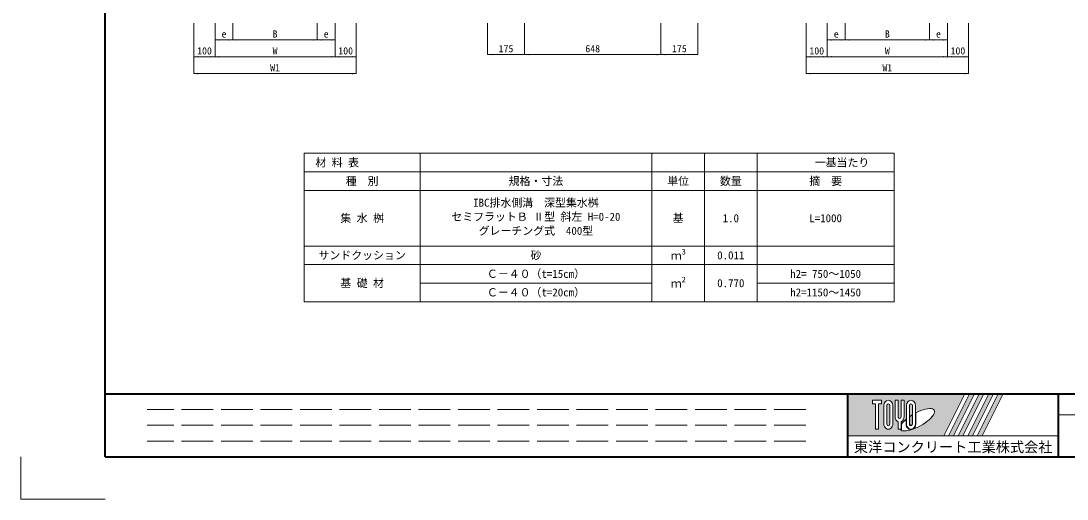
# Model space of a CAD drawing. Units: millimetres at full size. Extents: x 0 to 26200, y 7460 to 13400.
# Drawn here: x 17800 to 22766, y 7460 to 9728 of the extents above; entities that cross this region are included whole.
import ezdxf
from ezdxf.enums import TextEntityAlignment as Align

# ---------------------------------------------------------------- set-up
doc = ezdxf.new("R2010")
doc.units = ezdxf.units.MM
doc.header["$LTSCALE"] = 25
doc.linetypes.add('DASHED', pattern=[7.5, 6, -1.5])
for name, color, linetype, lineweight in [('Defpoints_3', 8, 'Continuous', 0), ('図枠', 7, 'Continuous', 5), ('寸法・材料表', 7, 'Continuous', 13), ('寸法線', 7, 'Continuous', 9), ('補助線', 8, 'Continuous', 13)]:
    doc.layers.add(name, color=color, linetype=linetype, lineweight=lineweight)
doc.styles.add('ＭＳ ゴシック', font='')
doc.styles.get('ＭＳ ゴシック').set_extended_font_data('MS Gothic')

# ---------------------------------------------------------------- blocks, each defined once
blk = doc.blocks.new('filled_arrow')
at = {"color": 0, "linetype": 'Continuous', "lineweight": -2}
blk.add_solid([(7.5, 1.25), (0, 0), (7.5, -1.25)], dxfattribs=at)

msp = doc.modelspace()

# ---------------------------------------------------------------- hatches: boundary and pattern name
at = {"layer": '図枠'}
h = msp.add_hatch(color=256, dxfattribs=at)
h.paths.add_polyline_path([(21725, 7959.96), (21725, 7759.96), (22180.31, 7759.96), (22280.31, 7959.96)])
edge = h.paths.add_edge_path(flags=16)
edge.add_ellipse((22054.45, 7836.13), major_axis=(80.81, 45.23), ratio=0.3471473, start_angle=-144.31122, end_angle=72.1899, ccw=False)
edge.add_ellipse((22024.52, 7816.6), major_axis=(0, 27.5), ratio=0.8463542, start_angle=-160.70346, end_angle=-90)
edge.add_line((22047.8, 7816.6), (22047.8, 7869.02))
edge = h.paths.add_edge_path(flags=16)
edge.add_ellipse((22024.52, 7903.33), major_axis=(0, 25.38), ratio=0.8463542, start_angle=-90, end_angle=90, ccw=False)
edge.add_line((22046.01, 7903.33), (22046.01, 7816.6))
edge.add_ellipse((22024.52, 7816.6), major_axis=(0, 25.38), ratio=0.8463542, start_angle=90, end_angle=-90, ccw=False)
edge.add_line((22003.04, 7816.6), (22003.04, 7903.33))
edge = h.paths.add_edge_path(flags=16)
edge.add_line((22031.69, 7903.33), (22031.69, 7816.6))
edge.add_ellipse((22024.52, 7816.6), major_axis=(0, 8.46), ratio=0.8463542, start_angle=90, end_angle=-90, ccw=False)
edge.add_line((22017.36, 7816.6), (22017.36, 7903.33))
edge.add_ellipse((22024.52, 7903.33), major_axis=(0, 8.46), ratio=0.8463542, start_angle=-90, end_angle=90, ccw=False)
edge = h.paths.add_edge_path(flags=16)
edge.add_line((22029.9, 7859), (22029.9, 7816.6))
edge.add_ellipse((22024.52, 7816.6), major_axis=(0, 6.35), ratio=0.8463542, start_angle=90, end_angle=-90, ccw=False)
edge.add_line((22019.15, 7816.6), (22019.15, 7852.06))
edge.add_ellipse((22054.45, 7836.13), major_axis=(80.81, 45.23), ratio=0.3471473, start_angle=107.79174, end_angle=126.47132, ccw=False)
edge = h.paths.add_edge_path(flags=16)
edge.add_ellipse((21970.81, 7850.97), major_axis=(0, 25.38), ratio=0.8463542, start_angle=-163.34117, end_angle=-90, ccw=False)
edge.add_line((21977.97, 7827.04), (21977.97, 7791.21))
edge.add_line((21977.97, 7791.21), (21963.65, 7791.21))
edge.add_line((21963.65, 7791.21), (21963.65, 7827.04))
edge.add_ellipse((21970.81, 7850.97), major_axis=(0, 25.38), ratio=0.8463542, start_angle=90, end_angle=163.34117, ccw=False)
edge.add_line((21949.33, 7850.97), (21949.33, 7928.71))
edge.add_line((21949.33, 7928.71), (21963.65, 7928.71))
edge.add_line((21963.65, 7928.71), (21963.65, 7850.97))
edge.add_ellipse((21970.81, 7850.97), major_axis=(0, 8.46), ratio=0.8463542, start_angle=90, end_angle=-90)
edge.add_line((21977.97, 7850.97), (21977.97, 7928.71))
edge.add_line((21977.97, 7928.71), (21992.3, 7928.71))
edge.add_line((21992.3, 7928.71), (21992.3, 7850.97))
edge = h.paths.add_edge_path(flags=16)
edge.add_line((22001.25, 7838.49), (22001.25, 7816.6))
edge.add_ellipse((22024.52, 7816.6), major_axis=(0, 27.5), ratio=0.8463542, start_angle=90, end_angle=-171.54427)
edge.add_ellipse((22054.45, 7836.13), major_axis=(80.81, 45.23), ratio=0.3471473, start_angle=-178.64954, end_angle=-148.29244, ccw=False)
edge.add_line((21974.89, 7789.1), (21979.76, 7789.1))
edge.add_line((21979.76, 7789.1), (21979.76, 7815.91))
edge.add_ellipse((22054.45, 7836.13), major_axis=(80.81, 45.23), ratio=0.3471473, start_angle=148.21912, end_angle=165.90812, ccw=False)
edge = h.paths.add_edge_path(flags=16)
edge.add_ellipse((21917.1, 7903.33), major_axis=(0, 25.38), ratio=0.8463542, start_angle=-90, end_angle=90, ccw=False)
edge.add_line((21938.59, 7903.33), (21938.59, 7816.6))
edge.add_ellipse((21917.1, 7816.6), major_axis=(0, 25.38), ratio=0.8463542, start_angle=90, end_angle=-90, ccw=False)
edge.add_line((21895.62, 7816.6), (21895.62, 7903.33))
edge = h.paths.add_edge_path(flags=16)
edge.add_line((21924.26, 7903.33), (21924.26, 7816.6))
edge.add_ellipse((21917.1, 7816.6), major_axis=(0, 8.46), ratio=0.8463542, start_angle=90, end_angle=-90, ccw=False)
edge.add_line((21909.94, 7816.6), (21909.94, 7903.33))
edge.add_ellipse((21917.1, 7903.33), major_axis=(0, 8.46), ratio=0.8463542, start_angle=-90, end_angle=90, ccw=False)
h.paths.add_polyline_path([(21884.88, 7928.71), (21884.88, 7911.79), (21870.55, 7911.79), (21870.55, 7791.21), (21856.23, 7791.21), (21856.23, 7911.79), (21841.91, 7911.79), (21841.91, 7928.71)], flags=16)
for points in [[(22203, 7759.96), (22225.69, 7759.96), (22325.69, 7959.96), (22303, 7959.96)], [(22371.06, 7959.96), (22348.38, 7959.96), (22248.38, 7759.96), (22271.06, 7759.96)], [(22416.44, 7959.96), (22393.75, 7959.96), (22293.75, 7759.96), (22316.44, 7759.96)], [(22461.81, 7959.96), (22439.12, 7959.96), (22339.12, 7759.96), (22361.81, 7759.96)]]:
    msp.add_hatch(color=256, dxfattribs=at).paths.add_polyline_path(points)

# ---------------------------------------------------------------- linework, layer by layer
at = {"layer": 'Defpoints_3'}
for p, q in [((19144.51, 9100.38), (21944.51, 9100.38)), ((19144.51, 9100.38), (19144.51, 9012.38)), ((19694.51, 9100.38), (19694.51, 9012.38)), ((20794.51, 9100.38), (20794.51, 9012.38)), ((21044.51, 9100.38), (21044.51, 9012.38)), ((21294.51, 9100.38), (21294.51, 9012.38)), ((21944.51, 9100.38), (21944.51, 9012.38))]:
    msp.add_line(p, q, dxfattribs=at)
at = {"layer": 'Defpoints_3', "color": 7, "lineweight": 13}
for p, q in [((17800, 7659.96), (17800, 7459.96)), ((17800, 7459.96), (18200, 7459.96))]:
    msp.add_line(p, q, dxfattribs=at)
at = {"layer": '図枠', "lineweight": 40}
for p, q in [((18200, 7659.96), (18200, 13199.96)), ((18200, 7959.96), (26000, 7959.96)), ((21725, 7659.96), (21725, 7959.96)), ((22725, 7659.96), (22725, 7959.96)), ((18200, 7659.96), (26000, 7659.96)), ((18200, 7659.96), (26000, 7659.96))]:
    msp.add_line(p, q, dxfattribs=at)
at = {"layer": '図枠'}
for p, q in [((21725, 7959.96), (22280.31, 7959.96)), ((22280.31, 7959.96), (22180.31, 7759.96)), ((22303, 7959.96), (22203, 7759.96)), ((22325.69, 7959.96), (22225.69, 7759.96)), ((22348.38, 7959.96), (22248.38, 7759.96)), ((22371.06, 7959.96), (22271.06, 7759.96)), ((22393.75, 7959.96), (22293.75, 7759.96)), ((22303, 7959.96), (22325.69, 7959.96)), ((22416.44, 7959.96), (22316.44, 7759.96)), ((22439.12, 7959.96), (22339.12, 7759.96)), ((22348.38, 7959.96), (22371.06, 7959.96)), ((22461.81, 7959.96), (22361.81, 7759.96)), ((22393.75, 7959.96), (22416.44, 7959.96)), ((22439.12, 7959.96), (22461.81, 7959.96)), ((21841.91, 7928.71), (21841.91, 7911.79)), ((21841.91, 7928.71), (21884.88, 7928.71)), ((21856.23, 7911.79), (21841.91, 7911.79)), ((21856.23, 7911.79), (21856.23, 7791.21)), ((21870.55, 7911.79), (21870.55, 7791.21)), ((21884.88, 7911.79), (21870.55, 7911.79)), ((21884.88, 7928.71), (21884.88, 7911.79)), ((21895.62, 7903.33), (21895.62, 7816.6)), ((21909.94, 7816.6), (21909.94, 7903.33)), ((21924.26, 7903.33), (21924.26, 7816.6)), ((21938.59, 7816.6), (21938.59, 7903.33)), ((21949.33, 7928.71), (21963.65, 7928.71)), ((21949.33, 7850.97), (21949.33, 7928.71)), ((21963.65, 7928.71), (21963.65, 7850.97)), ((21977.97, 7928.71), (21992.3, 7928.71)), ((21977.97, 7850.97), (21977.97, 7928.71)), ((21992.3, 7928.71), (21992.3, 7850.97)), ((22003.04, 7903.33), (22003.04, 7816.6)), ((22017.36, 7816.6), (22017.36, 7903.33)), ((22031.69, 7903.33), (22031.69, 7816.6)), ((22046.01, 7816.6), (22046.01, 7903.33)), ((22019.15, 7816.6), (22019.15, 7852.06)), ((22029.9, 7859), (22029.9, 7816.6)), ((22047.8, 7816.6), (22047.8, 7869.02)), ((21963.65, 7827.04), (21963.65, 7791.21)), ((21977.97, 7827.04), (21977.97, 7791.21)), ((21979.76, 7815.91), (21979.76, 7789.1)), ((22001.25, 7838.49), (22001.25, 7816.6)), ((21725, 7759.96), (22180.31, 7759.96)), ((21870.55, 7791.21), (21856.23, 7791.21)), ((21977.97, 7791.21), (21963.65, 7791.21)), ((21974.89, 7789.1), (21979.76, 7789.1)), ((22203, 7759.96), (22225.69, 7759.96)), ((22248.38, 7759.96), (22271.06, 7759.96)), ((22293.75, 7759.96), (22316.44, 7759.96)), ((22339.12, 7759.96), (22361.81, 7759.96))]:
    msp.add_line(p, q, dxfattribs=at)
at = {"layer": '図枠', "linetype": 'DASHED', "lineweight": 9}
for p, q in [((21525, 7884.96), (18400, 7884.96)), ((21525, 7809.96), (18400, 7809.96)), ((21525, 7734.96), (18400, 7734.96))]:
    msp.add_line(p, q, dxfattribs=at)
at = {"layer": '図枠', "lineweight": 13}
msp.add_line((26000, 7859.96), (22725, 7859.96), dxfattribs=at)
at = {"layer": '図枠'}
for centre, major_axis, ratio, start_param, end_param in [((21917.1, 7903.33), (0, 25.38), 0.846354, 4.712389, 7.8539816), ((21917.1, 7903.33), (0, 8.46), 0.846354, 4.712389, 7.8539816), ((22024.52, 7903.33), (0, 25.38), 0.846354, 4.712389, 7.8539816), ((22024.52, 7903.33), (0, 8.46), 0.846354, 4.712389, 7.8539816), ((21970.81, 7850.97), (0, 25.38), 0.846354, 1.5707963, 2.8017557), ((21970.81, 7850.97), (0, 8.46), 0.846354, 1.5707963, 4.712389), ((21970.81, 7850.97), (0, 25.38), 0.846354, 3.4814296, 4.712389), ((22054.45, 7836.13), (80.81, 45.23), 0.347147, 1.6817405, 1.8219833), ((22054.45, 7836.13), (80.81, 45.23), 0.347147, 4.2621853, 7.7429163), ((21917.1, 7816.6), (0, 25.38), 0.846354, 1.5707963, 4.712389), ((21917.1, 7816.6), (0, 8.46), 0.846354, 1.5707963, 4.712389), ((22054.45, 7836.13), (80.81, 45.23), 0.347147, 2.0815197, 2.5155126), ((22024.52, 7816.6), (0, 27.5), 0.846354, 1.5707963, 3.3154679), ((22024.52, 7816.6), (0, 25.38), 0.846354, 1.5707963, 4.712389), ((22024.52, 7816.6), (0, 8.46), 0.846354, 1.5707963, 4.712389), ((22024.52, 7816.6), (0, 6.35), 0.846354, 1.5707963, 4.712389), ((22024.52, 7816.6), (0, 27.5), 0.846354, 3.5338438, 4.712389), ((22054.45, 7836.13), (80.81, 45.23), 0.347147, 3.2093975, 4.2004451)]:
    msp.add_ellipse(centre, major_axis=major_axis, ratio=ratio, start_param=start_param, end_param=end_param, dxfattribs=at)
at = {"layer": '寸法・材料表'}
for p, q in [((19144.51, 9012.38), (21944.51, 9012.38)), ((19144.51, 9012.38), (19144.51, 8396.38)), ((19694.51, 9012.38), (19694.51, 8396.38)), ((20794.51, 9012.38), (20794.51, 8396.38)), ((21044.51, 9012.38), (21044.51, 8396.38)), ((21294.51, 9012.38), (21294.51, 8396.38)), ((21944.51, 9012.38), (21944.51, 8396.38)), ((19144.51, 8924.38), (21944.51, 8924.38)), ((19144.51, 8660.38), (21944.51, 8660.38)), ((19144.51, 8572.38), (21944.51, 8572.38)), ((19694.51, 8484.38), (20794.51, 8484.38)), ((21294.51, 8484.38), (21944.51, 8484.38)), ((19144.51, 8396.38), (21944.51, 8396.38))]:
    msp.add_line(p, q, dxfattribs=at)
at = {"layer": '寸法線'}
for p, q in [((18621.34, 9718.28), (18621.34, 9558.28)), ((18621.34, 9718.28), (18621.34, 9478.28)), ((18721.34, 9718.28), (18721.34, 9638.28)), ((18721.34, 9718.28), (18721.34, 9558.28)), ((18721.34, 9718.28), (18721.34, 9558.28)), ((18806.34, 9718.28), (18806.34, 9638.28)), ((18806.34, 9718.28), (18806.34, 9638.28)), ((19206.34, 9718.28), (19206.34, 9638.28)), ((19206.34, 9718.28), (19206.34, 9638.28)), ((19291.34, 9718.28), (19291.34, 9638.28)), ((19291.34, 9718.28), (19291.34, 9558.28)), ((19291.34, 9718.28), (19291.34, 9558.28)), ((19391.34, 9718.28), (19391.34, 9558.28)), ((19391.34, 9718.28), (19391.34, 9478.28)), ((20014.96, 9718.28), (20014.96, 9568.84)), ((20189.96, 9718.28), (20189.96, 9568.84)), ((20189.96, 9718.28), (20189.96, 9568.84)), ((20837.96, 9718.28), (20837.96, 9568.84)), ((20837.96, 9718.28), (20837.96, 9568.84)), ((21012.96, 9718.28), (21012.96, 9568.84)), ((21527.44, 9718.28), (21527.44, 9558.28)), ((21527.44, 9718.28), (21527.44, 9478.28)), ((21627.44, 9718.28), (21627.44, 9638.28)), ((21627.44, 9718.28), (21627.44, 9558.28)), ((21627.44, 9718.28), (21627.44, 9558.28)), ((21712.44, 9718.28), (21712.44, 9638.28)), ((21712.44, 9718.28), (21712.44, 9638.28)), ((22112.44, 9718.28), (22112.44, 9638.28)), ((22112.44, 9718.28), (22112.44, 9638.28)), ((22197.44, 9718.28), (22197.44, 9638.28)), ((22197.44, 9718.28), (22197.44, 9558.28)), ((22197.44, 9718.28), (22197.44, 9558.28)), ((22297.44, 9718.28), (22297.44, 9558.28)), ((22297.44, 9718.28), (22297.44, 9478.28)), ((18721.34, 9638.28), (18806.34, 9638.28)), ((18806.34, 9638.28), (19206.34, 9638.28)), ((19206.34, 9638.28), (19291.34, 9638.28)), ((21627.44, 9638.28), (21712.44, 9638.28)), ((21712.44, 9638.28), (22112.44, 9638.28)), ((22112.44, 9638.28), (22197.44, 9638.28)), ((18621.34, 9558.28), (18721.34, 9558.28)), ((18721.34, 9558.28), (19291.34, 9558.28)), ((19291.34, 9558.28), (19391.34, 9558.28)), ((20189.96, 9568.84), (20014.96, 9568.84)), ((20837.96, 9568.84), (20189.96, 9568.84)), ((20837.96, 9568.84), (21012.96, 9568.84)), ((21527.44, 9558.28), (21627.44, 9558.28)), ((21627.44, 9558.28), (22197.44, 9558.28)), ((22197.44, 9558.28), (22297.44, 9558.28)), ((19391.34, 9478.28), (18621.34, 9478.28)), ((22297.44, 9478.28), (21527.44, 9478.28))]:
    msp.add_line(p, q, dxfattribs=at)
at = {"layer": '補助線'}
msp.add_line((21725, 7759.96), (22725, 7759.96), dxfattribs=at)

# ---------------------------------------------------------------- block references
at = {"layer": '寸法線', "xscale": 2.67, "yscale": 2.67}
for p in [(18721.34, 9638.28), (18806.34, 9638.28), (19206.34, 9638.28), (21627.44, 9638.28), (21712.44, 9638.28), (22112.44, 9638.28), (18621.34, 9558.28), (18721.34, 9558.28), (19291.34, 9558.28), (20014.96, 9568.84), (20189.96, 9568.84), (20837.96, 9568.84), (21527.44, 9558.28), (21627.44, 9558.28), (22197.44, 9558.28), (18621.34, 9478.28), (21527.44, 9478.28)]:
    msp.add_blockref('filled_arrow', p, dxfattribs=at)
at = {"layer": '寸法線', "xscale": 2.67, "yscale": 2.67, "rotation": 180}
for p in [(18806.34, 9638.28), (19206.34, 9638.28), (19291.34, 9638.28), (21712.44, 9638.28), (22112.44, 9638.28), (22197.44, 9638.28), (18721.34, 9558.28), (19291.34, 9558.28), (19391.34, 9558.28), (20189.96, 9568.84), (20837.96, 9568.84), (21012.96, 9568.84), (21627.44, 9558.28), (22197.44, 9558.28), (22297.44, 9558.28), (19391.34, 9478.28), (22297.44, 9478.28)]:
    msp.add_blockref('filled_arrow', p, dxfattribs=at)

# ---------------------------------------------------------------- texts
at = {"layer": '図枠', "style": 'ＭＳ ゴシック'}
msp.add_text('東洋コンクリート工業株式会社', height=49.37, dxfattribs=at).set_placement((22225, 7706.84), align=Align.MIDDLE_CENTER)
at = {"layer": '寸法・材料表', "style": 'ＭＳ ゴシック'}
msp.add_text('\u3000材 料 表', height=37.98, dxfattribs=at).set_placement((19145.71, 9056.38), align=Align.MIDDLE_LEFT)
for s, p in [('\u3000\u3000\u3000一基当たり', (21619.51, 9056.38)), ('種\u3000別', (19419.51, 8968.38)), ('規格・寸法', (20244.51, 8968.38)), ('単位', (20919.51, 8968.38)), ('数量', (21169.51, 8968.38)), ('摘\u3000要', (21619.51, 8968.38)), ('集 水 桝', (19419.51, 8792.38)), ('基', (20919.51, 8792.38)), ('1.0', (21169.51, 8792.38)), ('L=1000', (21619.51, 8792.38)), ('砂', (20244.51, 8616.38)), ('サンドクッション', (19419.51, 8616.38)), ('0.011', (21169.51, 8616.38)), ('Ｃ－４０（t=15cm）', (20244.51, 8528.38)), ('h2= 750～1050', (21619.51, 8528.38)), ('基 礎 材', (19419.51, 8484.38)), ('0.770', (21169.51, 8484.38)), ('Ｃ－４０（t=20cm）', (20244.51, 8440.38)), ('h2=1150～1450', (21619.51, 8440.38))]:
    msp.add_text(s, height=37.98, dxfattribs=at).set_placement(p, align=Align.MIDDLE_CENTER)
for s, p in [('IBC排水側溝\u3000深型集水桝', (19946.66, 8884.95)), ('セミフラットＢ Ⅱ型 斜左 H=0-20', (19843.06, 8818.28)), ('グレーチング式\u3000400型', (19972.56, 8751.61))]:
    msp.add_text(s, height=37.98, dxfattribs=at).set_placement(p, align=Align.TOP_LEFT)
for s, height, p in [('3', 26.58, (20936.34, 8612.25)), ('ｍ', 37.98, (20884.54, 8584.25)), ('ｍ', 37.98, (20884.54, 8452.25)), ('2', 26.58, (20936.34, 8480.25))]:
    msp.add_text(s, height=height, dxfattribs=at).set_placement(p, align=Align.BOTTOM_LEFT)
at = {"layer": '寸法線', "style": 'ＭＳ ゴシック'}
for s, p in [('B', (19006.34, 9666.28)), ('B', (21912.44, 9666.28)), ('e', (18763.84, 9666.28)), ('e', (19248.84, 9666.28)), ('e', (21669.94, 9666.28)), ('e', (22154.94, 9666.28)), ('100', (18671.34, 9586.28)), ('W', (19006.34, 9586.28)), ('100', (19341.34, 9586.28)), ('175', (20102.46, 9596.84)), ('648', (20513.96, 9596.84)), ('175', (20925.46, 9596.84)), ('100', (21577.44, 9586.28)), ('W', (21912.44, 9586.28)), ('100', (22247.44, 9586.28)), ('W1', (19006.34, 9506.28)), ('W1', (21912.44, 9506.28))]:
    msp.add_text(s, height=34.18, dxfattribs=at).set_placement(p, align=Align.MIDDLE_CENTER)

doc.saveas('drawing.dxf')
